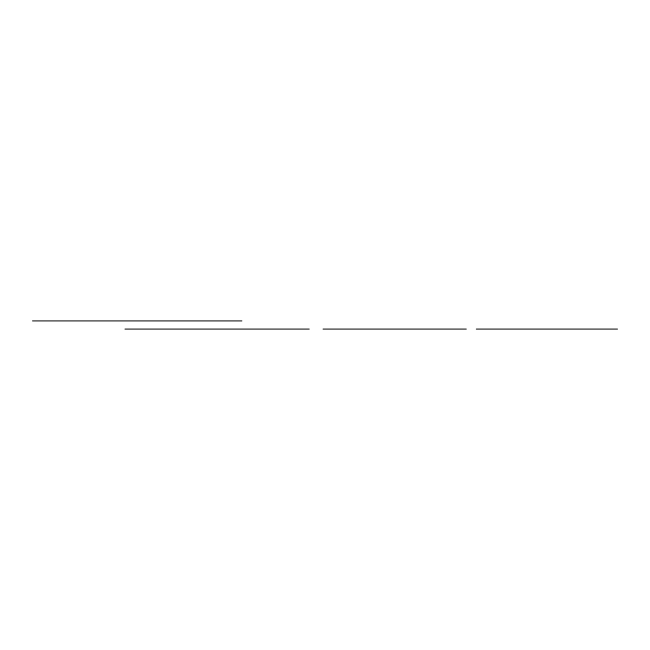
<?xml version="1.0" encoding="UTF-8"?>
<svg xmlns="http://www.w3.org/2000/svg" width="650" height="650" viewBox="0 0 650 650"><rect width="100%" height="100%" fill="white"/><g stroke="black" fill="none" stroke-linecap="round" stroke-linejoin="round"><path stroke-width="0.97" d="M32.5 320.913L241.873 320.913M124.971 329.087L309.238 329.087M323.058 329.087L466.294 329.087M476.32 329.087L617.5 329.087"/></g></svg>
